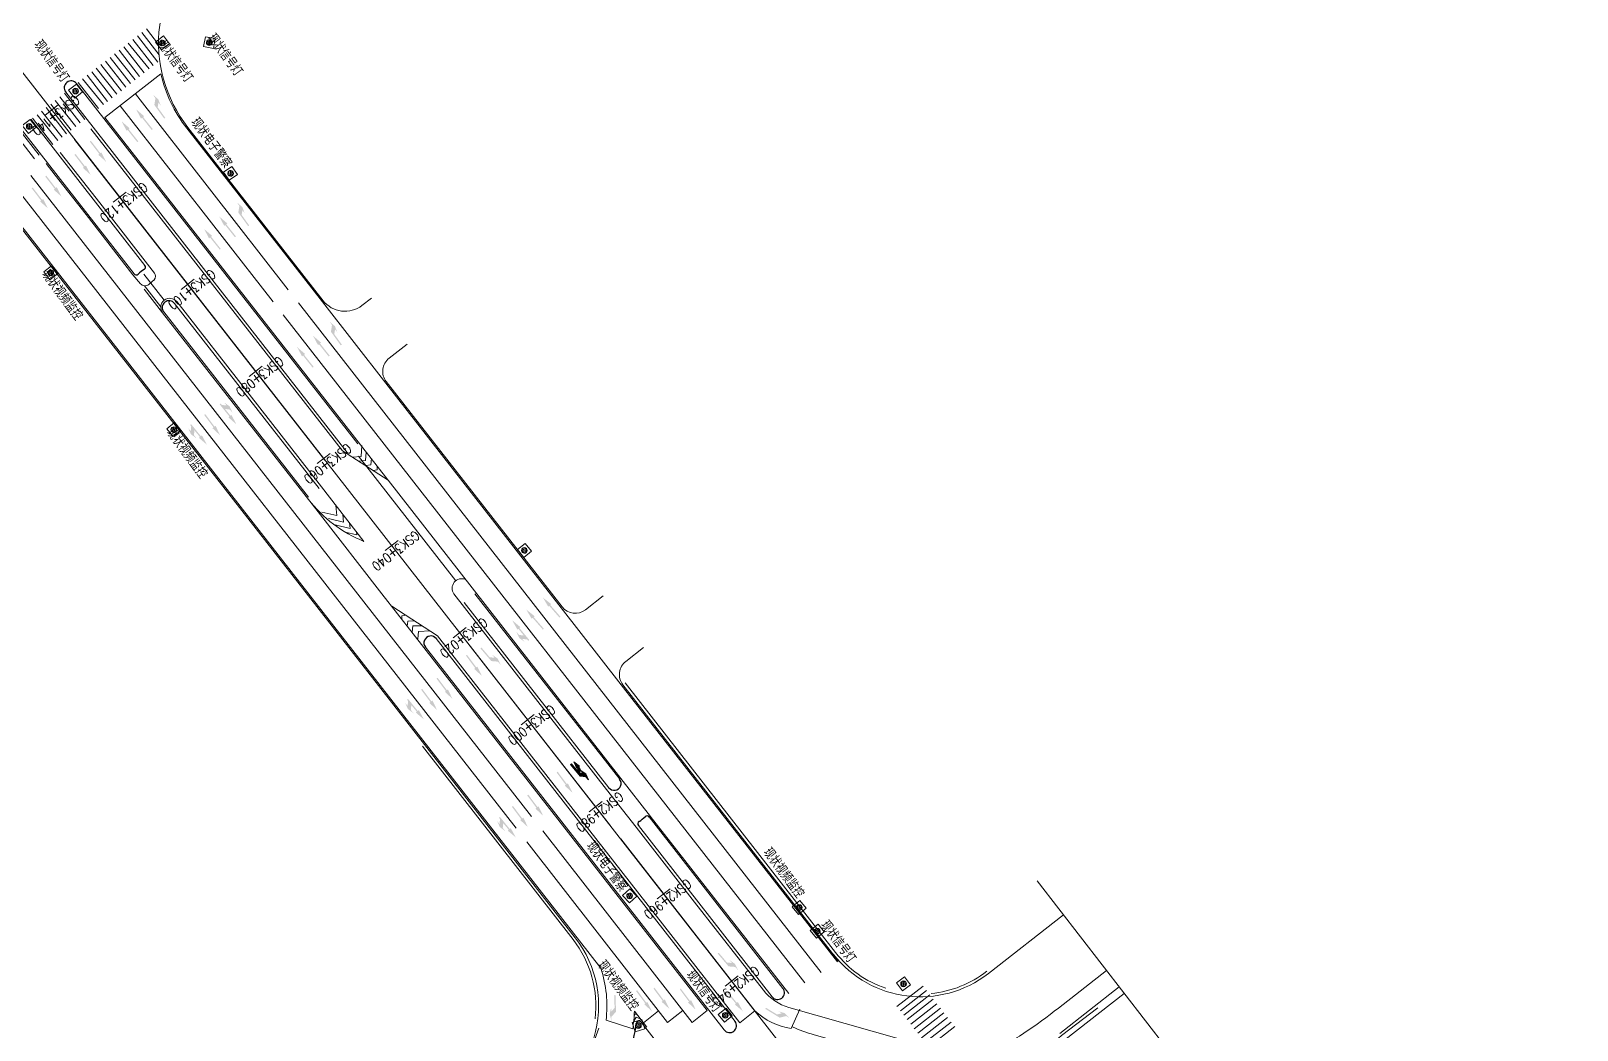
# Model space of a CAD drawing. Header units: millimetres. Extents: x 523446 to 528898, y 388189 to 392165.
# Drawn here: x 524658.5 to 524938.6, y 390013.2 to 390194 of the extents above; entities that cross this region are included whole.
import ezdxf
from ezdxf.enums import TextEntityAlignment as Align

# ---------------------------------------------------------------- set-up
doc = ezdxf.new("R2010")
doc.units = ezdxf.units.MM
for name, pattern in [('ACAD_ISO03W100', [30, 12, -18]), ('ACAD_ISO04W100', [30, 24, -3, 0, -3]), ('白色虚线3米', [6, 3, -3])]:
    doc.linetypes.add(name, pattern=pattern)
for name, color, linetype, lineweight in [('0-现状交通设施2018', 7, 'Continuous', 0), ('0-现状信号灯', 7, 'Continuous', 40), ('000-scy-车道标线(实)', 7, 'Continuous', 40), ('人行横道', 7, 'Continuous', 30)]:
    doc.layers.add(name, color=color, linetype=linetype, lineweight=lineweight)
for name, color, linetype in [('000-scy-护栏', 160, 'ACAD_ISO03W100'), ('000-scy-箭头', 7, 'Continuous'), ('000-scy-道路标线', 122, '白色虚线3米'), ('GSS-标注路线桩号', 7, 'Continuous'), ('MEDS道路平面中线-GSS', 7, 'Continuous'), ('侧分带与渠化岛', 3, 'Continuous'), ('车行道边线', 5, 'ACAD_ISO04W100')]:
    doc.layers.add(name, color=color, linetype=linetype)
doc.styles.add('HZTXT_S', font='TXT_S.shx', dxfattribs={"width": 0.75, "bigfont": 'HZTXT.shx'})
doc.styles.add('MEDS', font='TXT_S.SHX', dxfattribs={"width": 0.75, "bigfont": 'hztxt.shx'})

# ---------------------------------------------------------------- blocks, each defined once
blk = doc.blocks.new('7')
at = {"layer": '0-现状信号灯', "linetype": 'Continuous', "lineweight": 0, "ltscale": 0.005}
for p, q in [((525414.9, 388753.36), (525416.62, 388753.9)), ((525415.44, 388751.64), (525414.9, 388753.36)), ((525415.94, 388753.28), (525415.56, 388752.55)), ((525416.18, 388753.26), (525415.71, 388752.36)), ((525416.37, 388753.15), (525415.92, 388752.27)), ((525416.51, 388752.92), (525416.18, 388752.28)), ((525416.62, 388753.9), (525417.16, 388752.19)), ((525417.16, 388752.19), (525415.44, 388751.64))]:
    blk.add_line(p, q, dxfattribs=at)
blk.add_ellipse((525416.02, 388752.77), major_axis=(0.365, 0.365), ratio=1, start_param=3.156470216024712, end_param=9.439655523204298, dxfattribs=at)

msp = doc.modelspace()

# ---------------------------------------------------------------- hatches: boundary and pattern name
at = {"layer": '000-scy-箭头', "linetype": 'ByBlock', "lineweight": 0}
for points in [[(524681.62, 390181.66), (524680.64, 390182.49), (524681.1, 390181.85), (524680.9, 390180.65), (524682.68, 390178.18), (524682.87, 390178.32), (524681.5, 390180.22), (524681.64, 390181.09), (524682.06, 390180.52)], [(524679.04, 390178.61), (524678.86, 390178.47), (524680.61, 390176.27), (524680.42, 390176.12), (524678.67, 390178.32), (524678.49, 390178.18), (524677.6, 390179.86)], [(524676.41, 390176.43), (524676.23, 390176.28), (524677.98, 390174.08), (524677.8, 390173.93), (524676.05, 390176.13), (524675.86, 390175.99), (524674.97, 390177.68)], [(524670.75, 390171.63), (524670.93, 390171.78), (524669.22, 390174.01), (524669.41, 390174.15), (524671.12, 390171.92), (524671.3, 390172.06), (524672.17, 390170.36)], [(524667.95, 390169.26), (524668.14, 390169.41), (524666.43, 390171.64), (524666.62, 390171.78), (524668.33, 390169.55), (524668.51, 390169.69), (524669.37, 390167.99)], [(524662.67, 390165.32), (524662.86, 390165.47), (524661.14, 390167.7), (524661.33, 390167.84), (524663.04, 390165.61), (524663.23, 390165.75), (524664.09, 390164.05)], [(524660.2, 390163.19), (524660.39, 390163.33), (524658.68, 390165.57), (524658.86, 390165.71), (524660.57, 390163.48), (524660.76, 390163.62), (524661.62, 390161.92)], [(524696.83, 390162.18), (524695.84, 390163.01), (524696.3, 390162.38), (524696.1, 390161.18), (524697.89, 390158.71), (524698.08, 390158.84), (524696.71, 390160.75), (524696.85, 390161.62), (524697.26, 390161.05)], [(524691.36, 390156.95), (524691.17, 390156.81), (524692.92, 390154.6), (524692.74, 390154.46), (524690.99, 390156.66), (524690.81, 390156.51), (524689.91, 390158.2)], [(524694.11, 390159.2), (524693.92, 390159.05), (524695.68, 390156.85), (524695.49, 390156.7), (524693.74, 390158.9), (524693.56, 390158.76), (524692.67, 390160.44)], [(524713.6, 390140.61), (524712.61, 390141.44), (524713.07, 390140.8), (524712.88, 390139.6), (524714.66, 390137.13), (524714.85, 390137.27), (524713.48, 390139.17), (524713.62, 390140.04), (524714.03, 390139.47)], [(524711.09, 390137.62), (524710.91, 390137.47), (524712.66, 390135.27), (524712.48, 390135.12), (524710.72, 390137.32), (524710.54, 390137.18), (524709.65, 390138.86)], [(524708.2, 390135.57), (524708.01, 390135.43), (524709.76, 390133.23), (524709.58, 390133.08), (524707.83, 390135.28), (524707.65, 390135.14), (524706.75, 390136.82)], [(524691.42, 390122.15), (524691.61, 390122.29), (524689.93, 390124.54), (524690.12, 390124.68), (524691.8, 390122.43), (524691.98, 390122.57), (524692.82, 390120.85)], [(524695.75, 390122.85), (524694.31, 390124.1), (524694.49, 390124.25), (524692.74, 390126.45), (524692.93, 390126.59), (524693.12, 390126.35), (524694, 390126.25), (524693.56, 390126.8), (524694.54, 390126.08), (524695.07, 390124.9), (524694.58, 390125.51), (524693.7, 390125.62), (524694.68, 390124.39), (524694.86, 390124.54)], [(524690.42, 390119.16), (524689.51, 390120.84), (524689.33, 390120.69), (524687.56, 390122.87), (524687.37, 390122.72), (524687.57, 390122.48), (524687.48, 390121.6), (524687.04, 390122.15), (524687.53, 390121.04), (524688.57, 390120.27), (524688.07, 390120.87), (524688.16, 390121.75), (524689.15, 390120.54), (524688.97, 390120.39)], [(524752.77, 390090.3), (524752.59, 390090.15), (524754.44, 390088.03), (524754.26, 390087.87), (524752.41, 390089.99), (524752.24, 390089.84), (524751.27, 390091.48)], [(524749.76, 390088.11), (524749.59, 390087.96), (524751.44, 390085.84), (524751.26, 390085.69), (524749.41, 390087.81), (524749.23, 390087.65), (524748.27, 390089.3)], [(524745.72, 390087.36), (524747.18, 390086.14), (524747, 390085.99), (524748.79, 390083.82), (524748.61, 390083.67), (524748.41, 390083.91), (524747.53, 390084), (524747.98, 390083.45), (524746.99, 390084.16), (524746.44, 390085.32), (524746.94, 390084.72), (524747.82, 390084.63), (524746.82, 390085.84), (524746.64, 390085.69)], [(524738.82, 390078.58), (524739.01, 390078.72), (524737.33, 390080.98), (524737.52, 390081.12), (524739.2, 390078.86), (524739.38, 390079), (524740.22, 390077.29)], [(524743.06, 390080.45), (524743.63, 390079.29), (524743.13, 390079.89), (524741.92, 390079.99), (524739.94, 390082.31), (524740.12, 390082.46), (524741.64, 390080.67), (524742.52, 390080.6), (524742.07, 390081.14)], [(524730.7, 390072.42), (524730.89, 390072.56), (524729.21, 390074.82), (524729.4, 390074.96), (524731.08, 390072.7), (524731.26, 390072.84), (524732.1, 390071.13)], [(524733.5, 390074.43), (524733.69, 390074.57), (524732.01, 390076.82), (524732.2, 390076.96), (524733.88, 390074.71), (524734.06, 390074.85), (524734.9, 390073.13)], [(524729.71, 390069.44), (524728.79, 390071.11), (524728.61, 390070.96), (524726.84, 390073.14), (524726.66, 390073), (524726.85, 390072.75), (524726.76, 390071.88), (524726.32, 390072.42), (524726.82, 390071.31), (524727.85, 390070.54), (524727.35, 390071.15), (524727.44, 390072.03), (524728.43, 390070.82), (524728.25, 390070.67)], [(524755.23, 390057.44), (524755.42, 390057.58), (524753.74, 390059.84), (524753.93, 390059.98), (524755.61, 390057.72), (524755.79, 390057.86), (524756.63, 390056.15)], [(524749.91, 390053.29), (524750.1, 390053.43), (524748.42, 390055.69), (524748.61, 390055.83), (524750.29, 390053.57), (524750.47, 390053.71), (524751.31, 390052)], [(524747.15, 390051.22), (524747.34, 390051.36), (524745.66, 390053.62), (524745.85, 390053.76), (524747.53, 390051.5), (524747.72, 390051.64), (524748.56, 390049.93)], [(524746.36, 390048.07), (524745.44, 390049.75), (524745.26, 390049.6), (524743.49, 390051.78), (524743.31, 390051.63), (524743.5, 390051.39), (524743.41, 390050.51), (524742.97, 390051.05), (524743.47, 390049.95), (524744.5, 390049.18), (524744, 390049.78), (524744.09, 390050.66), (524745.08, 390049.45), (524744.9, 390049.3)], [(524786.04, 390025.19), (524786.61, 390024.04), (524786.1, 390024.63), (524784.89, 390024.73), (524782.92, 390027.06), (524783.1, 390027.21), (524784.61, 390025.42), (524785.5, 390025.35), (524785.04, 390025.89)], [(524763.35, 390016.08), (524763.7, 390014.84), (524763.67, 390015.62), (524764.51, 390016.5), (524764.41, 390019.55), (524764.18, 390019.54), (524764.25, 390017.2), (524763.65, 390016.56), (524763.62, 390017.26)], [(524769.62, 390017.88), (524769.81, 390018.02), (524768.13, 390020.28), (524768.32, 390020.42), (524770, 390018.16), (524770.18, 390018.3), (524771.02, 390016.59)], [(524772.78, 390018.32), (524772.97, 390018.46), (524771.29, 390020.72), (524771.48, 390020.86), (524773.16, 390018.6), (524773.35, 390018.74), (524774.18, 390017.03)], [(524777.54, 390018.2), (524777.73, 390018.34), (524776.05, 390020.59), (524776.23, 390020.73), (524777.91, 390018.48), (524778.1, 390018.62), (524778.94, 390016.9)], [(524786.04, 390017.83), (524786.22, 390017.98), (524784.44, 390020.15), (524784.62, 390020.3), (524786.4, 390018.12), (524786.58, 390018.27), (524787.49, 390016.6)], [(524795.09, 390016.25), (524796, 390015.34), (524795.33, 390015.74), (524794.15, 390015.45), (524791.55, 390017.04), (524791.67, 390017.24), (524793.67, 390016.02), (524794.53, 390016.23), (524793.93, 390016.6)]]:
    msp.add_hatch(color=4, dxfattribs=at).paths.add_polyline_path(points)
h = msp.add_hatch(color=4, dxfattribs=at)
edge = h.paths.add_edge_path()
edge.add_line((524757.47, 390059.81), (524757.78, 390059.78))
edge.add_line((524757.78, 390059.78), (524757.71, 390059.86))
edge.add_ellipse((524757.64, 390060.28), major_axis=(-0.298, 0.298), ratio=1, start_angle=144.5082, end_angle=174.5082)
edge.add_ellipse((524757.64, 390060.28), major_axis=(-0.298, 0.298), ratio=1, start_angle=174.5082, end_angle=264.5082)
edge.add_line((524757.96, 390060.54), (524757.72, 390060.84))
edge.add_line((524757.72, 390060.84), (524757.89, 390060.97))
edge.add_line((524757.89, 390060.97), (524756.84, 390061.75))
edge.add_line((524756.84, 390061.75), (524757.4, 390060.57))
edge.add_line((524757.4, 390060.57), (524757.56, 390060.7))
edge.add_line((524757.56, 390060.7), (524757.67, 390060.57))
edge.add_ellipse((524757.5, 390060.44), major_axis=(-0.149, 0.149), ratio=1, start_angle=174.5082, end_angle=264.5082, ccw=False)
edge.add_ellipse((524757.5, 390060.44), major_axis=(-0.149, 0.149), ratio=1, start_angle=84.5082, end_angle=174.5082, ccw=False)
edge.add_line((524757.34, 390060.3), (524756.43, 390061.41))
edge.add_line((524756.43, 390061.41), (524756.27, 390061.28))
edge.add_line((524756.27, 390061.28), (524757.47, 390059.81))
h.paths.add_polyline_path([(524758.01, 390059.16), (524759.07, 390059.03), (524759.39, 390058.65), (524759.52, 390058.49), (524759.05, 390059.56), (524758.13, 390060.17), (524758.54, 390059.68), (524757.47, 390059.81)])

# ---------------------------------------------------------------- linework, layer by layer
at = {"layer": '0-现状交通设施2018', "linetype": 'ByBlock', "lineweight": 0, "ltscale": 0.005}
for p, q in [((524693.44, 390168.51), (524694.93, 390169.53)), ((524694.93, 390169.53), (524695.95, 390168.04)), ((524694.46, 390167.02), (524693.44, 390168.51)), ((524694.28, 390167.99), (524694.41, 390168.7)), ((524695.95, 390168.04), (524694.46, 390167.02)), ((524694.48, 390167.82), (524694.66, 390168.79)), ((524694.69, 390167.76), (524694.88, 390168.77)), ((524694.93, 390167.81), (524695.08, 390168.63))]:
    msp.add_line(p, q, dxfattribs=at)
msp.add_ellipse((524694.71, 390168.28), major_axis=(0.365, 0.365), ratio=1, start_param=0.309116, end_param=6.592301, dxfattribs=at)
at = {"layer": '000-scy-护栏', "color": 1, "linetype": 'ByBlock', "lineweight": 0, "ltscale": 0.003}
msp.add_lwpolyline([(524679.01, 390150.02), (524682.69, 390145.31)], dxfattribs=at)
at = {"layer": '000-scy-护栏', "linetype": 'ByBlock', "lineweight": 0, "ltscale": 0.2}
msp.add_lwpolyline([(524717.89, 390117.1), (524735.49, 390094.52)], dxfattribs=at)
at = {"layer": '000-scy-护栏', "linetype": 'ByBlock', "lineweight": 0, "ltscale": 0.2, "flags": 128}
for points in [[(524766.15, 390076.03), (524804.28, 390027.22, 0.145955), (524813.36, 390020.76, 0.06606)], [(524821.59, 390019.82, 0.141675), (524831.65, 390023.85)], [(524821.59, 390019.82, 0.141675), (524831.65, 390023.85)], [(524838.05, 389999.38, -0.069075), (524838.48, 390003.15, -0.136494), (524845.18, 390012.22), (524851.74, 390017.23)]]:
    msp.add_lwpolyline(points, format="xyb", dxfattribs=at)
at = {"layer": '000-scy-护栏', "linetype": 'ByBlock', "lineweight": 0, "ltscale": 0.2}
msp.add_lwpolyline([(524760.71, 390015.24, 0.198787), (524756.73, 390029.61), (524729.44, 390064.61)], format="xyb", dxfattribs=at)
at = {"layer": '000-scy-车道标线(实)', "color": 4, "linetype": 'ByBlock', "lineweight": 0, "ltscale": 0.5}
for p, q in [((524677.02, 390149.92), (524678.4, 390148.29, 20.21)), ((524762.8, 390056.76), (524768.15, 390049.91))]:
    msp.add_line(p, q, dxfattribs=at)
for points in [[(524682.07, 390186.26, 0.109107), (524686.77, 390176.44)], [(524680.89, 390148.97, 0.354188), (524680.85, 390150.3, 0.492347)], [(524684.95, 390145.05, 0.982609), (524682.39, 390143.05, 0.441968)], [(524708.81, 390109.23, 0.13125), (524718.84, 390101.66, 0.13125)], [(524762.7, 390014.97, 0.111354), (524761.76, 390024.38)], [(524767.53, 390013.42, 0.030208), (524767.84, 390016.6)]]:
    msp.add_lwpolyline(points, format="xyb", dxfattribs=at)
for points in [[(524677.46, 390182.66), (524705.16, 390147.2)], [(524671.95, 390178.35), (524723.16, 390112.78)], [(524674.7, 390180.51), (524702.41, 390145.04)], [(524669.39, 390176.35), (524714.97, 390118.05)], [(524686.77, 390176.44), (524711.33, 390144.99)], [(524661.31, 390170.04), (524662.94, 390167.95)], [(524663.87, 390172.04), (524665.68, 390169.73)], [(524665.68, 390169.73), (524671, 390162.92)], [(524662.94, 390167.95), (524668.54, 390160.79)], [(524653.03, 390163.58), (524761.76, 390024.38)], [(524671, 390162.92), (524680.91, 390150.22)], [(524668.54, 390160.79), (524677.02, 390149.92)], [(524684.95, 390145.05), (524711.16, 390111.51)], [(524682.39, 390143.05), (524710.56, 390106.99)], [(524722.8, 390130.3), (524754.59, 390089.6)], [(524714.97, 390118.05), (524723.24, 390112.73)], [(524711.16, 390111.51), (524718.84, 390101.66)], [(524722.12, 390092.19), (524727.8, 390084.92)], [(524735.14, 390092.18), (524762.8, 390056.76)], [(524738.43, 390093.23), (524765.36, 390058.76)], [(524732.19, 390084.58), (524723.91, 390089.9)], [(524727.8, 390084.92), (524781.04, 390016.75)], [(524732.19, 390084.58), (524786.91, 390014.53)], [(524765.46, 390075.7), (524804.62, 390025.56)], [(524765.36, 390058.76), (524770.73, 390051.89)], [(524770.72, 390051.91), (524795.78, 390019.82)], [(524751.23, 390049.24), (524778.29, 390014.6)], [(524768.15, 390049.91), (524778.74, 390036.36)], [(524748.33, 390047.27), (524773.86, 390014.57)], [(524765.35, 390047.82), (524789.66, 390016.68)], [(524778.74, 390036.36), (524791.2, 390020.41)], [(524844.87, 390012.61), (524855.62, 390021)], [(524767.84, 390016.6), (524770.09, 390013.72)]]:
    msp.add_lwpolyline(points, dxfattribs=at)
at = {"layer": '000-scy-车道标线(实)', "color": 4, "linetype": 'ByBlock', "lineweight": 0, "ltscale": 0.5, "elevation": 20.21}
for points in [[(524678.4, 390148.29, 0.439579), (524679.87, 390148.17, 0.439579)], [(524680.91, 390148.99, 0.042936), (524679.87, 390148.17, 0.042936)]]:
    msp.add_lwpolyline(points, format="xyb", dxfattribs=at)
at = {"layer": '000-scy-车道标线(实)', "color": 4, "linetype": 'ByBlock', "lineweight": 0, "ltscale": 10}
for points in [[(524723.24, 390112.73), (524738.43, 390093.23)], [(524710.56, 390106.99), (524722.12, 390092.19)]]:
    msp.add_lwpolyline(points, dxfattribs=at)
at = {"layer": '000-scy-车道标线(实)', "color": 4, "linetype": 'ByBlock', "lineweight": 0, "ltscale": 0.5}
for centre, radius, start, end in [((524736.57, 390093.16), 1.74, 66.9653, 215.979), ((524798.29, 390025.95), 9, 217.9939, 254.167), ((524798.29, 390025.95), 12.66, 227.0616, 260.6398)]:
    msp.add_arc(centre, radius, start, end, dxfattribs=at)
at = {"layer": '000-scy-道路标线', "color": 2, "linetype": 'ByBlock', "lineweight": 0, "ltscale": 0.025}
msp.add_line((524795.83, 390017.29), (524821.12, 390010.12), dxfattribs=at)
at = {"layer": '000-scy-道路标线', "linetype": 'ByBlock', "lineweight": 0, "flags": 128}
for points in [[(524666.46, 390174.41), (524711.8, 390116.36)], [(524658.55, 390167.89), (524749.19, 390051.85)], [(524655.79, 390165.73), (524746.4, 390049.73)], [(524707.01, 390144.83), (524801.67, 390023.65)], [(524704.25, 390142.68), (524798.73, 390021.73)], [(524735.57, 390085.94), (524763.5, 390050.18)]]:
    msp.add_lwpolyline(points, dxfattribs=at)
at = {"layer": '000-scy-道路标线', "color": 4, "linetype": 'ByBlock', "lineweight": 0, "ltscale": 0.05, "flags": 128}
for points in [[(524679.07, 390147.31), (524682.39, 390143.05)], [(524679.11, 390147.91), (524682.05, 390144.13)]]:
    msp.add_lwpolyline(points, dxfattribs=at)
at = {"layer": '000-scy-道路标线', "linetype": 'ByBlock', "lineweight": 0, "ltscale": 0.4, "flags": 128}
for points in [[(524711.33, 390144.99), (524722.8, 390130.3)], [(524754.59, 390089.6), (524765.46, 390075.7)]]:
    msp.add_lwpolyline(points, dxfattribs=at)
at = {"layer": '000-scy-道路标线', "linetype": 'ByBlock', "lineweight": 0, "flags": 128}
msp.add_lwpolyline([(524831.79, 390008.61, 0.037588), (524844.64, 390017.19), (524853.33, 390023.97)], format="xyb", dxfattribs=at)
at = {"layer": '000-scy-道路标线', "linetype": 'ByBlock', "lineweight": 0, "ltscale": 0.4, "flags": 128}
msp.add_lwpolyline([(524796.38, 390013.81, 0.035421), (524800.38, 390012.36), (524824.53, 390005.51)], format="xyb", dxfattribs=at)
at = {"layer": 'GSS-标注路线桩号', "color": 7, "linetype": 'ByBlock', "lineweight": 0}
for p, q in [((524663.5, 390180.64), (524661.14, 390178.79)), ((524675.81, 390164.88), (524673.45, 390163.03)), ((524688.12, 390149.11), (524685.76, 390147.27)), ((524700.43, 390133.35), (524698.07, 390131.51)), ((524712.75, 390117.59), (524710.38, 390115.75)), ((524725.06, 390101.83), (524722.69, 390099.98)), ((524737.37, 390086.07), (524735.01, 390084.22)), ((524749.68, 390070.31), (524747.32, 390068.46)), ((524761.99, 390054.55), (524759.63, 390052.7)), ((524774.3, 390038.78), (524771.94, 390036.94)), ((524786.62, 390023.02), (524784.25, 390021.18))]:
    msp.add_line(p, q, dxfattribs=at)
at = {"layer": 'MEDS道路平面中线-GSS', "color": 4, "linetype": 'ByBlock', "lineweight": 0}
msp.add_line((525031.21, 389707.45), (524518.27, 390364.13), dxfattribs=at)
at = {"layer": '人行横道', "color": 4, "linetype": 'ByBlock', "lineweight": 0}
for p, q in [((524756.43, 390061.41), (524756.27, 390061.28)), ((524758.01, 390059.16), (524756.27, 390061.28)), ((524757.34, 390060.3), (524756.43, 390061.41)), ((524756.84, 390061.75), (524757.89, 390060.97)), ((524756.84, 390061.75), (524757.4, 390060.57)), ((524757.4, 390060.57), (524757.56, 390060.7)), ((524757.56, 390060.7), (524757.67, 390060.57)), ((524757.89, 390060.97), (524757.72, 390060.84)), ((524757.72, 390060.84), (524757.96, 390060.54)), ((524758.54, 390059.68), (524757.47, 390059.81)), ((524757.78, 390059.78), (524757.71, 390059.86)), ((524757.91, 390059.95), (524757.91, 390059.95)), ((524759.07, 390059.03), (524758.01, 390059.16)), ((524758.54, 390059.68), (524758.13, 390060.17)), ((524759.05, 390059.56), (524758.13, 390060.17)), ((524758.54, 390059.68), (524758.13, 390060.17)), ((524759.05, 390059.56), (524759.52, 390058.49)), ((524759.52, 390058.49), (524759.07, 390059.03)), ((524759.07, 390059.03), (524759.39, 390058.65))]:
    msp.add_line(p, q, dxfattribs=at)
for points in [[(524676.17, 390191.84), (524679.96, 390187.18)], [(524680.7, 390187.77), (524677, 390192.49)], [(524677.83, 390193.13), (524681.5, 390188.37)], [(524678.65, 390193.78), (524681.77, 390189.74)], [(524679.48, 390194.43), (524681.67, 390191.59)], [(524676.57, 390184.52), (524672.87, 390189.25)], [(524677.4, 390185.17), (524673.7, 390189.89)], [(524678.22, 390185.82), (524674.52, 390190.54)], [(524679.05, 390186.47), (524675.35, 390191.19)], [(524673.27, 390181.93), (524669.56, 390186.65)], [(524674.09, 390182.58), (524670.39, 390187.3)], [(524674.92, 390183.23), (524671.22, 390187.95)], [(524682.07, 390186.26), (524671.95, 390178.35)], [(524675.75, 390183.88), (524672.04, 390188.6)], [(524670.79, 390179.99), (524667.09, 390184.71)], [(524667.91, 390185.36), (524671.7, 390180.7)], [(524672.44, 390181.28), (524668.74, 390186.01)], [(524665.83, 390176.1), (524662.13, 390180.82)], [(524666.66, 390176.75), (524662.96, 390181.47)], [(524667.49, 390177.4), (524663.78, 390182.12)], [(524668.31, 390178.04), (524664.61, 390182.76)], [(524662.53, 390173.51), (524658.82, 390178.23)], [(524659.65, 390178.88), (524663.44, 390174.22)], [(524664.18, 390174.8), (524660.48, 390179.52)], [(524665.01, 390175.45), (524661.3, 390180.17)], [(524659.22, 390170.92), (524655.52, 390175.64)], [(524660.05, 390171.56), (524656.35, 390176.28)], [(524716.73, 390116.87), (524718.36, 390117.03), (524718.45, 390118.98)], [(524717.85, 390116.2), (524719.15, 390116.3), (524719.28, 390117.81)], [(524719.18, 390115.38), (524720.12, 390115.51), (524720.2, 390116.63)], [(524720.52, 390114.48), (524721.28, 390114.62), (524721.25, 390115.28)], [(524713.76, 390108.16), (524713.94, 390106.31), (524711.23, 390106.93)], [(524715.01, 390106.55), (524715.15, 390105.16), (524712.44, 390105.78)], [(524716.27, 390104.95), (524716.36, 390104.01), (524713.64, 390104.63)], [(524717.52, 390103.35), (524717.57, 390102.87), (524715.46, 390103.35)], [(524726.29, 390088.22), (524725.71, 390088.15), (524725.7, 390087.66)], [(524727.92, 390087.29), (524726.82, 390087.19), (524726.7, 390086.27)], [(524729.36, 390086.4), (524727.74, 390086.35), (524727.58, 390085.23)], [(524730.82, 390085.46), (524728.72, 390085.36), (524728.59, 390083.99)], [(524815.38, 390017.46), (524820.11, 390021.16)], [(524816, 390016.68), (524820.73, 390020.37)], [(524816.62, 390015.89), (524821.34, 390019.58)], [(524817.23, 390015.1), (524821.96, 390018.79)], [(524767.71, 390014.84), (524768.13, 390015.52)], [(524767.79, 390015.71), (524767.97, 390016.15)], [(524767.97, 390016.15), (524768.38, 390015.91)], [(524768.13, 390015.52), (524768.9, 390015.24)], [(524769.47, 390014.52), (524772.22, 390016.67)], [(524773.86, 390014.57), (524776.62, 390016.73)], [(524778.29, 390014.6), (524781.04, 390016.75)], [(524786.91, 390014.53), (524789.66, 390016.68)], [(524796.23, 390013.46), (524797.8, 390017.01)], [(524817.88, 390014.27), (524822.61, 390017.96)], [(524818.52, 390013.44), (524823.25, 390017.14)], [(524819.17, 390012.62), (524823.9, 390016.31)], [(524819.82, 390011.79), (524824.55, 390015.48)], [(524761.37, 390013.53), (524759.32, 390007.89)], [(524762.7, 390014.97), (524767.53, 390013.42)], [(524820.46, 390010.96), (524825.19, 390014.66)], [(524821.11, 390010.13), (524825.84, 390013.83)]]:
    msp.add_lwpolyline(points, dxfattribs=at)
for centre, radius, start, end in [((524757.64, 390060.28), 0.422, 219.5082, 219.5082), ((524757.5, 390060.44), 0.211, 219.5082, 309.5082), ((524757.5, 390060.44), 0.211, 309.5082, 39.5082), ((524757.64, 390060.28), 0.422, 309.5082, 39.5082), ((524757.64, 390060.28), 0.422, 279.5082, 309.5082)]:
    msp.add_arc(centre, radius, start, end, dxfattribs=at)
at = {"layer": '侧分带与渠化岛', "color": 3, "linetype": 'Continuous', "lineweight": 0}
for p, q in [((524666.81, 390184.52), (524717.77, 390119.29)), ((524664.84, 390182.98), (524715.79, 390117.75)), ((524658.52, 390178.08), (524679.2, 390151.6)), ((524656.57, 390176.52), (524677.22, 390150.08)), ((524684.56, 390144.74), (524710.76, 390111.2)), ((524682.59, 390143.21), (524708.79, 390109.66)), ((524738.96, 390092.15), (524765.17, 390058.61)), ((524736.99, 390090.62), (524763.2, 390057.07)), ((524731.96, 390084.06), (524786.1, 390014.75)), ((524729.99, 390082.52), (524784.11, 390013.24)), ((524768.57, 390050.23), (524792.76, 390019.21)), ((524770.54, 390051.77), (524794.73, 390020.75)), ((524769.06, 390014.64), (524775.36, 390006.57))]:
    msp.add_line(p, q, dxfattribs=at)
at = {"layer": '侧分带与渠化岛', "color": 3, "linetype": 'Continuous', "lineweight": -3}
for centre, radius, start, end in [((524665.83, 390183.75), 1.25, 37.9939, 217.9939), ((524677.61, 390150.39), 0.5, 217.9301, 312.8472), ((524683.56, 390143.97), 8.25, 123.013, 132.8472), ((524678.8, 390151.31), 0.5, 303.013, 37.9301), ((524683.57, 390143.97), 1.25, 37.9939, 217.9939), ((524730.97, 390083.29), 1.25, 37.8662, 217.9939), ((524764.18, 390057.84), 1.25, 217.933, 38.0548), ((524764.21, 390057.86), 8.23, 302.9675, 312.8255), ((524770.14, 390051.46), 0.5, 37.9587, 132.8255), ((524768.96, 390050.54), 0.5, 122.9675, 218.0011), ((524793.75, 390019.98), 1.25, 217.9939, 37.8662), ((524741.36, 390017.61), 27, 328.0477, 353.1549), ((524768.66, 390014.33), 0.5, 37.9939, 173.1549), ((524785.08, 390014), 1.25, 217.9301, 37.9301)]:
    msp.add_arc(centre, radius, start, end, dxfattribs=at)
at = {"layer": '车行道边线', "color": 5, "linetype": 'Continuous', "lineweight": 0}
msp.add_line((524840.76, 390040.19), (524864.31, 390009.78), dxfattribs=at)
for points in [[(524686.96, 390176.59), (524711.47, 390145.22)], [(524655.77, 390159.67), (524705.36, 390096.18)], [(524720.2, 390145.69), (524718.49, 390144.36)], [(524726.68, 390137.37), (524723.41, 390134.81)], [(524722.89, 390130.6), (524754.77, 390089.78)], [(524705.36, 390096.18), (524723.83, 390072.54)], [(524758.98, 390089.26), (524762.21, 390091.78)], [(524766.28, 390079.93), (524769.49, 390082.44)], [(524765.75, 390075.72), (524804.83, 390025.7)], [(524723.83, 390072.54), (524757.12, 390029.92)], [(524831.95, 390023.46), (524845.52, 390034.05)], [(524845.8, 390011.43), (524856.54, 390019.82)]]:
    msp.add_lwpolyline(points, dxfattribs=at)
for points in [[(524711.47, 390145.22, 0.414214), (524718.49, 390144.36)], [(524723.41, 390134.81, 0.414214), (524722.89, 390130.6)], [(524754.77, 390089.78, 0.413888), (524758.98, 390089.26)], [(524766.28, 390079.93, 0.41454), (524765.75, 390075.72)], [(524747.53, 389998.58, 0.520653), (524757.12, 390029.92)], [(524803.88, 390026.91, 0.414164), (524831.95, 390023.46)]]:
    msp.add_lwpolyline(points, format="xyb", dxfattribs=at)
msp.add_arc((524706.67, 390191.98), 25, 127.8442, 217.9939, dxfattribs=at)

# ---------------------------------------------------------------- block references
at = {"layer": '0-现状交通设施2018', "color": 6, "linetype": 'ByBlock', "lineweight": 0}
for p, rotation in [((168169.29, -157612.06), 20.44619458951174), ((-122691.96, 300268.7), 331.4103815974428), ((168153.56, -157620.77), 20.44619458951174), ((168145.16, -157627.16), 20.44619458951174), ((175992.41, -162678.94), 21.26278565416873), ((176014.7, -162707.34), 21.26278565416873), ((180274.51, -165353.65), 21.69666478092836), ((212712.13, -184255.55), 24.98401551361242), ((180324.29, -165418.3), 21.69666478092836), ((180327.56, -165422.58), 21.69666478092836), ((162484.36, -153950.92), 19.83543022049207), ((180310.9, -165437.81), 21.69666478092836)]:
    msp.add_blockref('7', p, dxfattribs=dict(at, rotation=rotation))
msp.add_blockref('7', (-647.46, 1261.24), dxfattribs=at)

# ---------------------------------------------------------------- texts
at = {"layer": '0-现状交通设施2018', "linetype": 'ByBlock', "lineweight": 0, "style": 'HZTXT_S', "width": 0.7}
for s, p in [('现状信号灯', (524696.34, 390186.22)), ('现状信号灯', (524664.92, 390185.07)), ('现状信号灯', (524687.32, 390185.06)), ('现状电子警察', (524694.37, 390169.6)), ('现状视频监控', (524667.36, 390142.03)), ('现状视频监控', (524689.96, 390113.4)), ('现状电子警察', (524766, 390038.63)), ('现状视频监控', (524798.03, 390037.46)), ('现状信号灯', (524807.38, 390025.7)), ('现状视频监控', (524768.01, 390017.08)), ('现状信号灯', (524783.05, 390016.73))]:
    msp.add_text(s, height=2, rotation=306.4065, dxfattribs=at).set_placement(p, align=Align.MIDDLE_RIGHT)
at = {"layer": 'GSS-标注路线桩号', "color": 7, "linetype": 'ByBlock', "lineweight": 0, "style": 'MEDS', "width": 0.8}
for s, p in [('GSK3+140', (524663.07, 390178.75)), ('GSK3+120', (524675.38, 390162.99)), ('GSK3+100', (524687.7, 390147.23)), ('GSK3+080', (524700.01, 390131.46)), ('GSK3+060', (524712.32, 390115.7)), ('GSK3+040', (524724.63, 390099.94)), ('GSK3+020', (524736.94, 390084.18)), ('GSK3+000', (524749.25, 390068.42)), ('GSK2+980', (524761.56, 390052.66)), ('GSK2+960', (524773.88, 390036.9)), ('GSK2+940', (524786.19, 390021.13))]:
    msp.add_text(s, height=1.75, rotation=217.9939, dxfattribs=at).set_placement(p, align=Align.MIDDLE)

doc.saveas('drawing.dxf')
